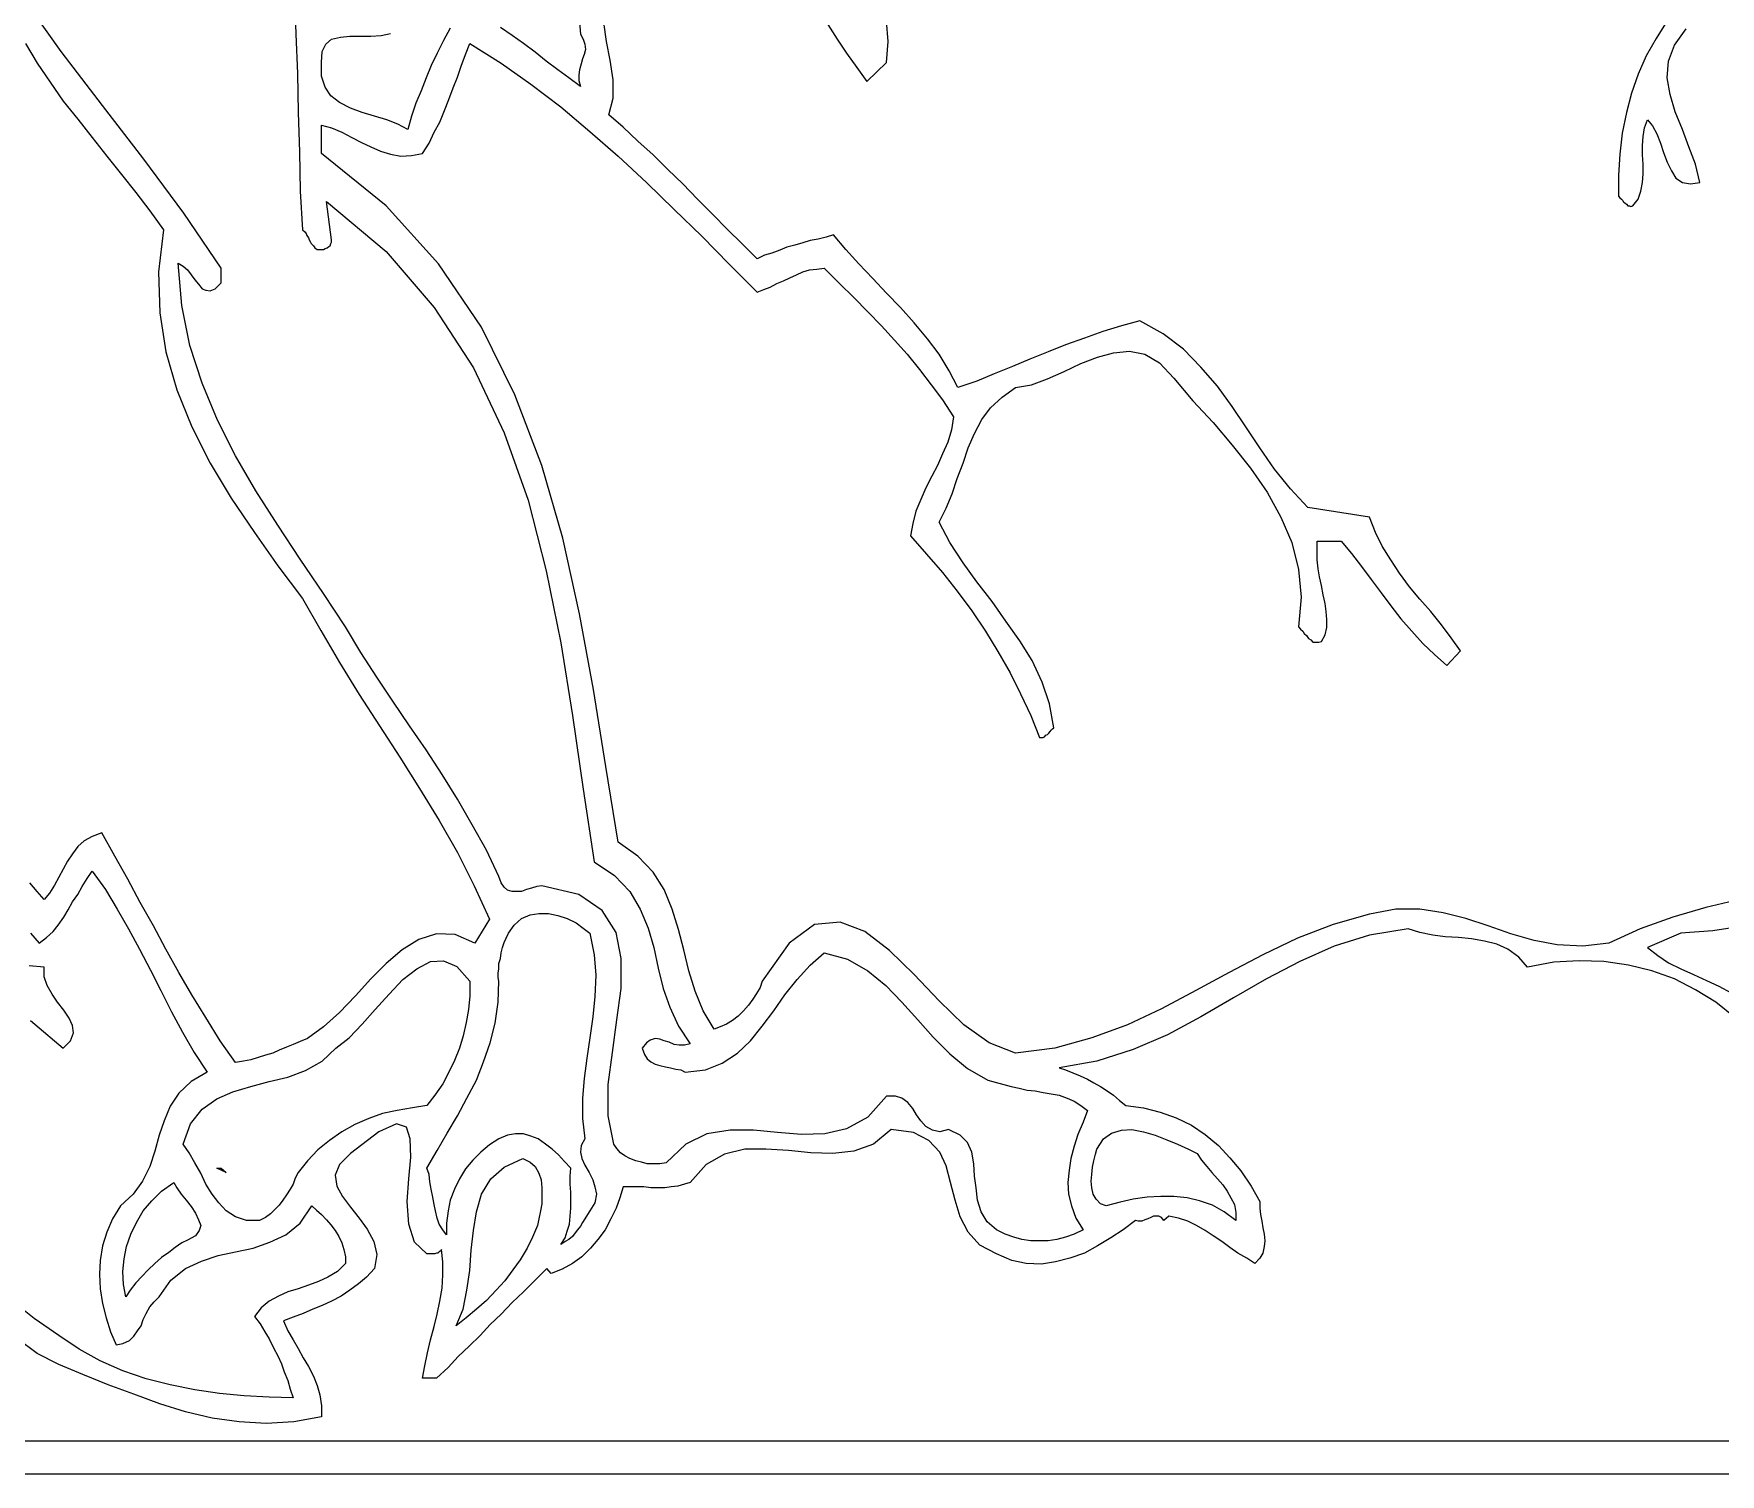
# Model space of a CAD drawing. Extents: x 0 to 9.47, y 0.01 to 6.47.
# Drawn here: x 2.308 to 4.626, y 0.006 to 1.986 of the extents above; entities that cross this region are included whole.
import ezdxf

# ---------------------------------------------------------------- set-up
doc = ezdxf.new("R2010")
doc.units = 0
doc.layers.add('1', color=7, linetype='Continuous')

msp = doc.modelspace()

# ---------------------------------------------------------------- linework, layer by layer
for points in [[(4.646, 0.634), (4.62, 0.655), (4.592, 0.672), (4.563, 0.687), (4.532, 0.698), (4.5, 0.706), (4.466, 0.711), (4.432, 0.712), (4.397, 0.71), (4.361, 0.703), (4.349, 0.717), (4.334, 0.728), (4.319, 0.735), (4.302, 0.739), (4.284, 0.742), (4.266, 0.744), (4.248, 0.745), (4.231, 0.747), (4.213, 0.751), (4.197, 0.756), (4.144, 0.747), (4.095, 0.732), (4.048, 0.711), (4.002, 0.687), (3.957, 0.661), (3.912, 0.635), (3.866, 0.61), (3.819, 0.59), (3.769, 0.574), (3.717, 0.565), (3.726, 0.562), (3.736, 0.558), (3.746, 0.554), (3.756, 0.549), (3.765, 0.544), (3.774, 0.539), (3.783, 0.533), (3.792, 0.527), (3.8, 0.52), (3.809, 0.513), (3.833, 0.51), (3.856, 0.504), (3.878, 0.496), (3.899, 0.486), (3.918, 0.473), (3.936, 0.458), (3.952, 0.441), (3.967, 0.423), (3.981, 0.402), (3.993, 0.381), (3.993, 0.372), (3.994, 0.363), (3.996, 0.354), (3.997, 0.345), (3.999, 0.336), (4, 0.327), (3.999, 0.319), (3.997, 0.31), (3.993, 0.303), (3.986, 0.296), (3.975, 0.303), (3.963, 0.31), (3.952, 0.318), (3.941, 0.326), (3.929, 0.334), (3.918, 0.341), (3.906, 0.348), (3.894, 0.354), (3.881, 0.358), (3.868, 0.361), (3.861, 0.355), (3.858, 0.359), (3.854, 0.361), (3.85, 0.361), (3.847, 0.361), (3.843, 0.359), (3.839, 0.357), (3.835, 0.356), (3.831, 0.354), (3.826, 0.354), (3.822, 0.355), (3.805, 0.342), (3.788, 0.331), (3.77, 0.32), (3.752, 0.31), (3.732, 0.303), (3.712, 0.298), (3.693, 0.295), (3.672, 0.296), (3.652, 0.3), (3.631, 0.309), (3.608, 0.321), (3.592, 0.339), (3.581, 0.36), (3.574, 0.383), (3.568, 0.407), (3.562, 0.43), (3.553, 0.449), (3.538, 0.465), (3.517, 0.476), (3.486, 0.48), (3.462, 0.46), (3.435, 0.45), (3.406, 0.447), (3.376, 0.448), (3.345, 0.451), (3.314, 0.453), (3.285, 0.453), (3.257, 0.446), (3.232, 0.432), (3.21, 0.407), (3.202, 0.405), (3.193, 0.402), (3.184, 0.401), (3.175, 0.4), (3.166, 0.4), (3.156, 0.4), (3.146, 0.401), (3.137, 0.401), (3.127, 0.401), (3.118, 0.401), (3.113, 0.386), (3.108, 0.372), (3.101, 0.357), (3.093, 0.342), (3.083, 0.329), (3.073, 0.317), (3.061, 0.305), (3.048, 0.296), (3.034, 0.288), (3.019, 0.282), (3.013, 0.289), (2.997, 0.273), (2.981, 0.257), (2.965, 0.242), (2.95, 0.226), (2.935, 0.212), (2.921, 0.197), (2.906, 0.182), (2.891, 0.168), (2.877, 0.153), (2.861, 0.138), (2.842, 0.138), (2.845, 0.155), (2.849, 0.173), (2.853, 0.191), (2.858, 0.209), (2.862, 0.226), (2.866, 0.244), (2.869, 0.262), (2.87, 0.28), (2.87, 0.298), (2.868, 0.315), (2.867, 0.313), (2.865, 0.312), (2.863, 0.31), (2.861, 0.31), (2.859, 0.309), (2.856, 0.309), (2.854, 0.309), (2.851, 0.309), (2.848, 0.309), (2.831, 0.325), (2.823, 0.35), (2.821, 0.381), (2.823, 0.412), (2.826, 0.442), (2.825, 0.467), (2.82, 0.483), (2.806, 0.488), (2.782, 0.477), (2.743, 0.447), (2.728, 0.432), (2.722, 0.417), (2.724, 0.402), (2.732, 0.388), (2.743, 0.373), (2.755, 0.358), (2.766, 0.343), (2.775, 0.326), (2.779, 0.308), (2.776, 0.289), (2.765, 0.277), (2.754, 0.268), (2.742, 0.259), (2.73, 0.251), (2.717, 0.244), (2.704, 0.238), (2.691, 0.233), (2.678, 0.227), (2.664, 0.222), (2.651, 0.217), (2.657, 0.203), (2.664, 0.191), (2.671, 0.179), (2.678, 0.166), (2.685, 0.154), (2.692, 0.141), (2.697, 0.128), (2.701, 0.115), (2.703, 0.1), (2.703, 0.085), (2.665, 0.078), (2.627, 0.076), (2.59, 0.078), (2.553, 0.083), (2.516, 0.092), (2.481, 0.103), (2.445, 0.116), (2.41, 0.129), (2.375, 0.143), (2.342, 0.157), (2.312, 0.172), (2.285, 0.192)], [(4.66, 0.76), (4.616, 0.753), (4.572, 0.75), (4.526, 0.73), (4.54, 0.719), (4.555, 0.709), (4.572, 0.701), (4.589, 0.693), (4.607, 0.685), (4.624, 0.677), (4.641, 0.668)], [(2.572, 0.421), (2.559, 0.427), (2.565, 0.427), (2.572, 0.421)], [(9.467, 0.006), (0, 0.006), (0, 0.046), (0.138, 0.052), (9.467, 0.052), (9.467, 0.006)]]:
    msp.add_lwpolyline(points)
at = {"layer": '1'}
for points in [[(2.666, 2.04), (2.668, 1.986), (2.67, 1.932), (2.671, 1.878), (2.673, 1.824), (2.674, 1.77), (2.677, 1.717), (2.68, 1.714), (2.682, 1.712), (2.683, 1.709), (2.685, 1.706), (2.686, 1.703), (2.688, 1.7), (2.689, 1.698), (2.692, 1.695), (2.694, 1.692), (2.697, 1.69), (2.7, 1.69), (2.703, 1.69), (2.706, 1.69), (2.708, 1.691), (2.711, 1.692), (2.713, 1.694), (2.715, 1.695), (2.716, 1.698), (2.717, 1.7), (2.717, 1.703), (2.71, 1.756), (2.792, 1.687), (2.858, 1.61), (2.912, 1.527), (2.954, 1.438), (2.987, 1.345), (3.012, 1.248), (3.032, 1.149), (3.048, 1.049), (3.063, 0.948), (3.078, 0.848), (3.106, 0.829), (3.127, 0.807), (3.141, 0.783), (3.152, 0.757), (3.16, 0.73), (3.166, 0.702), (3.173, 0.674), (3.182, 0.648), (3.194, 0.622), (3.21, 0.598), (3.202, 0.596), (3.195, 0.596), (3.188, 0.597), (3.181, 0.6), (3.174, 0.602), (3.168, 0.604), (3.162, 0.605), (3.155, 0.603), (3.15, 0.599), (3.144, 0.592), (3.147, 0.583), (3.151, 0.577), (3.156, 0.573), (3.162, 0.57), (3.168, 0.568), (3.176, 0.566), (3.183, 0.565), (3.19, 0.563), (3.197, 0.562), (3.203, 0.559), (3.231, 0.562), (3.254, 0.571), (3.275, 0.585), (3.293, 0.602), (3.309, 0.622), (3.325, 0.643), (3.34, 0.665), (3.357, 0.686), (3.375, 0.706), (3.394, 0.723), (3.426, 0.714), (3.454, 0.698), (3.479, 0.678), (3.501, 0.655), (3.523, 0.631), (3.544, 0.607), (3.567, 0.584), (3.591, 0.564), (3.619, 0.548), (3.651, 0.539), (3.662, 0.537), (3.673, 0.534), (3.684, 0.533), (3.695, 0.531), (3.706, 0.529), (3.717, 0.527), (3.728, 0.523), (3.738, 0.519), (3.747, 0.513), (3.756, 0.506), (3.75, 0.49), (3.743, 0.473), (3.738, 0.457), (3.733, 0.44), (3.731, 0.424), (3.729, 0.407), (3.73, 0.391), (3.734, 0.375), (3.74, 0.358), (3.75, 0.342), (3.738, 0.336), (3.726, 0.332), (3.714, 0.329), (3.702, 0.327), (3.69, 0.327), (3.678, 0.327), (3.666, 0.329), (3.655, 0.332), (3.643, 0.336), (3.631, 0.342), (3.618, 0.353), (3.61, 0.367), (3.605, 0.383), (3.603, 0.4), (3.601, 0.416), (3.6, 0.433), (3.597, 0.449), (3.591, 0.462), (3.581, 0.472), (3.565, 0.48), (3.553, 0.477), (3.543, 0.479), (3.534, 0.484), (3.527, 0.492), (3.521, 0.5), (3.516, 0.509), (3.509, 0.517), (3.501, 0.523), (3.492, 0.526), (3.48, 0.526), (3.454, 0.497), (3.425, 0.481), (3.395, 0.474), (3.363, 0.473), (3.33, 0.476), (3.297, 0.479), (3.265, 0.479), (3.233, 0.474), (3.204, 0.46), (3.177, 0.434), (3.168, 0.433), (3.159, 0.433), (3.151, 0.433), (3.143, 0.435), (3.135, 0.437), (3.127, 0.44), (3.12, 0.444), (3.114, 0.448), (3.109, 0.454), (3.105, 0.46), (3.097, 0.499), (3.097, 0.542), (3.103, 0.586), (3.109, 0.631), (3.115, 0.674), (3.115, 0.715), (3.108, 0.751), (3.089, 0.781), (3.057, 0.803), (3.006, 0.815), (2.999, 0.814), (2.992, 0.812), (2.985, 0.81), (2.978, 0.807), (2.971, 0.807), (2.965, 0.807), (2.959, 0.809), (2.954, 0.813), (2.95, 0.819), (2.947, 0.828), (2.93, 0.864), (2.91, 0.899), (2.89, 0.934), (2.869, 0.968), (2.847, 1.002), (2.824, 1.035), (2.801, 1.069), (2.779, 1.102), (2.757, 1.136), (2.736, 1.171), (2.706, 1.217), (2.674, 1.264), (2.643, 1.311), (2.613, 1.358), (2.585, 1.406), (2.56, 1.455), (2.539, 1.506), (2.522, 1.558), (2.511, 1.613), (2.506, 1.671), (2.513, 1.667), (2.519, 1.662), (2.524, 1.655), (2.529, 1.648), (2.534, 1.642), (2.539, 1.636), (2.544, 1.634), (2.55, 1.633), (2.557, 1.636), (2.565, 1.644), (2.565, 1.664), (2.514, 1.74), (2.459, 1.814), (2.402, 1.888), (2.345, 1.962), (2.292, 2.037)], [(4.653, 0.796), (4.606, 0.785), (4.561, 0.772), (4.516, 0.756), (4.473, 0.736), (4.437, 0.732), (4.402, 0.734), (4.37, 0.74), (4.338, 0.749), (4.307, 0.76), (4.276, 0.77), (4.245, 0.778), (4.213, 0.783), (4.18, 0.783), (4.144, 0.776), (4.094, 0.762), (4.045, 0.743), (3.997, 0.72), (3.951, 0.696), (3.905, 0.671), (3.858, 0.646), (3.811, 0.624), (3.762, 0.606), (3.711, 0.592), (3.657, 0.585), (3.621, 0.599), (3.586, 0.624), (3.552, 0.657), (3.518, 0.693), (3.484, 0.726), (3.45, 0.752), (3.416, 0.765), (3.381, 0.762), (3.346, 0.736), (3.309, 0.684), (3.306, 0.675), (3.301, 0.667), (3.296, 0.659), (3.29, 0.651), (3.283, 0.643), (3.276, 0.636), (3.268, 0.63), (3.26, 0.625), (3.251, 0.621), (3.243, 0.618), (3.228, 0.643), (3.217, 0.67), (3.208, 0.698), (3.201, 0.727), (3.194, 0.755), (3.185, 0.783), (3.174, 0.81), (3.159, 0.834), (3.138, 0.856), (3.111, 0.875), (3.094, 0.979), (3.077, 1.085), (3.058, 1.189), (3.035, 1.293), (3.006, 1.393), (2.969, 1.49), (2.923, 1.583), (2.864, 1.67), (2.792, 1.75), (2.703, 1.822), (2.703, 1.861), (2.717, 1.857), (2.731, 1.851), (2.745, 1.844), (2.758, 1.837), (2.771, 1.831), (2.784, 1.825), (2.798, 1.821), (2.812, 1.818), (2.827, 1.819), (2.842, 1.822), (2.851, 1.836), (2.858, 1.851), (2.866, 1.865), (2.872, 1.881), (2.878, 1.896), (2.884, 1.912), (2.89, 1.927), (2.895, 1.942), (2.901, 1.958), (2.907, 1.973), (2.95, 1.946), (2.991, 1.917), (3.032, 1.886), (3.072, 1.852), (3.111, 1.818), (3.15, 1.782), (3.188, 1.745), (3.226, 1.708), (3.264, 1.669), (3.302, 1.631), (3.311, 1.635), (3.32, 1.638), (3.329, 1.643), (3.338, 1.647), (3.347, 1.651), (3.356, 1.655), (3.365, 1.659), (3.374, 1.662), (3.384, 1.663), (3.394, 1.664), (3.415, 1.643), (3.435, 1.624), (3.454, 1.604), (3.473, 1.585), (3.491, 1.565), (3.508, 1.546), (3.525, 1.525), (3.541, 1.504), (3.557, 1.483), (3.572, 1.46), (3.569, 1.442), (3.564, 1.425), (3.557, 1.409), (3.55, 1.393), (3.542, 1.378), (3.534, 1.362), (3.527, 1.346), (3.52, 1.33), (3.516, 1.313), (3.513, 1.296), (3.535, 1.271), (3.557, 1.246), (3.577, 1.22), (3.597, 1.193), (3.616, 1.165), (3.633, 1.137), (3.65, 1.108), (3.664, 1.079), (3.678, 1.049), (3.69, 1.019), (3.693, 1.019), (3.695, 1.019), (3.697, 1.02), (3.699, 1.022), (3.701, 1.023), (3.703, 1.025), (3.705, 1.027), (3.706, 1.029), (3.708, 1.031), (3.71, 1.032), (3.704, 1.065), (3.694, 1.095), (3.68, 1.125), (3.663, 1.152), (3.644, 1.179), (3.625, 1.206), (3.604, 1.233), (3.585, 1.259), (3.567, 1.287), (3.552, 1.315), (3.562, 1.334), (3.57, 1.354), (3.577, 1.375), (3.585, 1.396), (3.592, 1.417), (3.601, 1.437), (3.611, 1.456), (3.623, 1.472), (3.639, 1.487), (3.657, 1.5), (3.679, 1.504), (3.701, 1.512), (3.724, 1.522), (3.747, 1.533), (3.77, 1.542), (3.792, 1.548), (3.814, 1.55), (3.835, 1.546), (3.855, 1.534), (3.875, 1.513), (3.901, 1.482), (3.929, 1.452), (3.955, 1.421), (3.98, 1.389), (4.003, 1.356), (4.022, 1.322), (4.037, 1.287), (4.046, 1.25), (4.05, 1.212), (4.046, 1.171), (4.049, 1.168), (4.052, 1.165), (4.054, 1.162), (4.057, 1.159), (4.06, 1.155), (4.063, 1.153), (4.066, 1.15), (4.07, 1.15), (4.074, 1.15), (4.078, 1.151), (4.083, 1.16), (4.085, 1.17), (4.085, 1.181), (4.084, 1.192), (4.083, 1.203), (4.08, 1.215), (4.078, 1.228), (4.075, 1.24), (4.073, 1.251), (4.072, 1.263), (4.072, 1.289), (4.105, 1.289), (4.119, 1.272), (4.133, 1.254), (4.146, 1.236), (4.16, 1.218), (4.173, 1.2), (4.187, 1.182), (4.202, 1.165), (4.217, 1.148), (4.233, 1.133), (4.25, 1.118), (4.269, 1.138), (4.256, 1.156), (4.243, 1.174), (4.228, 1.192), (4.213, 1.209), (4.199, 1.226), (4.185, 1.245), (4.173, 1.263), (4.161, 1.282), (4.152, 1.301), (4.144, 1.322), (4.059, 1.335), (4.035, 1.361), (4.013, 1.388), (3.993, 1.417), (3.974, 1.446), (3.955, 1.474), (3.935, 1.502), (3.912, 1.528), (3.888, 1.553), (3.86, 1.574), (3.828, 1.592), (3.803, 1.585), (3.777, 1.577), (3.752, 1.568), (3.726, 1.559), (3.702, 1.549), (3.677, 1.539), (3.653, 1.529), (3.628, 1.519), (3.604, 1.509), (3.578, 1.5), (3.566, 1.523), (3.552, 1.546), (3.536, 1.567), (3.518, 1.589), (3.499, 1.61), (3.48, 1.63), (3.461, 1.65), (3.442, 1.67), (3.424, 1.69), (3.407, 1.71), (3.397, 1.707), (3.386, 1.704), (3.375, 1.702), (3.365, 1.699), (3.354, 1.696), (3.343, 1.693), (3.333, 1.689), (3.322, 1.685), (3.312, 1.682), (3.302, 1.677), (3.282, 1.697), (3.261, 1.718), (3.241, 1.738), (3.22, 1.759), (3.2, 1.78), (3.179, 1.8), (3.159, 1.82), (3.138, 1.839), (3.118, 1.858), (3.098, 1.875), (3.104, 1.898), (3.104, 1.923), (3.1, 1.95), (3.095, 1.976), (3.091, 2.002)], [(2.88, 1.994), (2.871, 1.977), (2.862, 1.96), (2.854, 1.943), (2.847, 1.926), (2.84, 1.908), (2.833, 1.891), (2.827, 1.873), (2.822, 1.855), (2.808, 1.862), (2.793, 1.868), (2.776, 1.873), (2.759, 1.878), (2.743, 1.884), (2.728, 1.892), (2.716, 1.901), (2.708, 1.913), (2.703, 1.928), (2.703, 1.947), (2.704, 1.962), (2.709, 1.972), (2.717, 1.979), (2.729, 1.982), (2.742, 1.983), (2.756, 1.983), (2.771, 1.983), (2.785, 1.984), (2.798, 1.987)], [(3.058, 2.002), (3.059, 1.986), (3.063, 1.979), (3.065, 1.972), (3.066, 1.965), (3.064, 1.958), (3.062, 1.952), (3.06, 1.945), (3.058, 1.937), (3.057, 1.93), (3.057, 1.922), (3.059, 1.914), (3.043, 1.926), (3.028, 1.937), (3.012, 1.949), (2.997, 1.961), (2.981, 1.973), (2.965, 1.984), (2.949, 1.995)], [(3.399, 1.999), (3.412, 1.979), (3.425, 1.96), (3.439, 1.94), (3.453, 1.921), (3.48, 1.947), (3.482, 1.976), (3.48, 2.004)], [(4.553, 2.004), (4.538, 1.98), (4.524, 1.956), (4.513, 1.931), (4.504, 1.905), (4.497, 1.878), (4.491, 1.85), (4.488, 1.821), (4.486, 1.792), (4.486, 1.763), (4.488, 1.761), (4.49, 1.759), (4.492, 1.757), (4.493, 1.755), (4.495, 1.754), (4.497, 1.752), (4.499, 1.75), (4.501, 1.75), (4.503, 1.749), (4.506, 1.75), (4.513, 1.759), (4.517, 1.77), (4.519, 1.782), (4.52, 1.794), (4.52, 1.807), (4.519, 1.82), (4.519, 1.833), (4.52, 1.845), (4.522, 1.857), (4.526, 1.868), (4.533, 1.86), (4.539, 1.849), (4.544, 1.836), (4.548, 1.823), (4.553, 1.81), (4.559, 1.798), (4.565, 1.788), (4.574, 1.782), (4.585, 1.78), (4.598, 1.782), (4.592, 1.807), (4.583, 1.831), (4.574, 1.855), (4.564, 1.879), (4.557, 1.903), (4.553, 1.926), (4.555, 1.949), (4.563, 1.971), (4.579, 1.993)], [(2.296, 1.973), (2.312, 1.946), (2.33, 1.92), (2.348, 1.894), (2.368, 1.869), (2.388, 1.844), (2.408, 1.818), (2.428, 1.793), (2.448, 1.768), (2.467, 1.743), (2.486, 1.717), (2.479, 1.659), (2.481, 1.603), (2.489, 1.549), (2.504, 1.497), (2.525, 1.446), (2.55, 1.396), (2.579, 1.348), (2.611, 1.301), (2.643, 1.255), (2.677, 1.21), (2.702, 1.166), (2.728, 1.122), (2.755, 1.078), (2.783, 1.035), (2.811, 0.992), (2.838, 0.949), (2.865, 0.905), (2.89, 0.861), (2.913, 0.815), (2.934, 0.769), (2.914, 0.736), (2.887, 0.748), (2.861, 0.749), (2.837, 0.741), (2.814, 0.727), (2.792, 0.708), (2.771, 0.687), (2.75, 0.664), (2.728, 0.641), (2.706, 0.621), (2.684, 0.605), (2.674, 0.601), (2.664, 0.597), (2.655, 0.593), (2.645, 0.589), (2.636, 0.585), (2.626, 0.582), (2.616, 0.579), (2.606, 0.576), (2.596, 0.574), (2.585, 0.572), (2.564, 0.602), (2.544, 0.634), (2.525, 0.665), (2.507, 0.696), (2.489, 0.728), (2.472, 0.76), (2.454, 0.792), (2.437, 0.824), (2.419, 0.856), (2.401, 0.888), (2.388, 0.883), (2.377, 0.877), (2.368, 0.869), (2.361, 0.859), (2.354, 0.849), (2.348, 0.838), (2.342, 0.827), (2.336, 0.816), (2.329, 0.805), (2.322, 0.796), (2.312, 0.807), (2.302, 0.819)], [(2.303, 0.75), (2.315, 0.736), (2.325, 0.744), (2.334, 0.752), (2.341, 0.761), (2.349, 0.772), (2.355, 0.782), (2.361, 0.793), (2.368, 0.803), (2.374, 0.814), (2.381, 0.825), (2.388, 0.835), (2.406, 0.81), (2.422, 0.783), (2.438, 0.756), (2.453, 0.728), (2.468, 0.699), (2.482, 0.671), (2.497, 0.642), (2.512, 0.614), (2.528, 0.586), (2.546, 0.559), (2.524, 0.546), (2.507, 0.53), (2.495, 0.512), (2.487, 0.492), (2.48, 0.472), (2.474, 0.45), (2.467, 0.429), (2.457, 0.409), (2.444, 0.391), (2.427, 0.375), (2.416, 0.357), (2.408, 0.339), (2.402, 0.32), (2.399, 0.3), (2.398, 0.281), (2.399, 0.261), (2.402, 0.241), (2.407, 0.221), (2.413, 0.202), (2.421, 0.184), (2.43, 0.186), (2.439, 0.19), (2.445, 0.196), (2.45, 0.203), (2.455, 0.21), (2.458, 0.219), (2.462, 0.227), (2.467, 0.236), (2.473, 0.243), (2.48, 0.25), (2.496, 0.273), (2.516, 0.289), (2.538, 0.299), (2.561, 0.307), (2.585, 0.312), (2.609, 0.317), (2.632, 0.325), (2.654, 0.335), (2.674, 0.351), (2.69, 0.375), (2.696, 0.369), (2.703, 0.363), (2.71, 0.356), (2.716, 0.349), (2.722, 0.341), (2.727, 0.333), (2.731, 0.324), (2.734, 0.315), (2.736, 0.305), (2.736, 0.296), (2.725, 0.285), (2.712, 0.277), (2.699, 0.271), (2.685, 0.266), (2.671, 0.261), (2.657, 0.257), (2.644, 0.251), (2.631, 0.244), (2.62, 0.235), (2.611, 0.223), (2.619, 0.213), (2.625, 0.202), (2.631, 0.192), (2.637, 0.18), (2.643, 0.169), (2.648, 0.158), (2.652, 0.147), (2.657, 0.135), (2.66, 0.123), (2.664, 0.111), (2.631, 0.112), (2.597, 0.114), (2.563, 0.117), (2.529, 0.122), (2.495, 0.129), (2.462, 0.137), (2.43, 0.148), (2.399, 0.162), (2.37, 0.178), (2.342, 0.197), (2.308, 0.22), (2.276, 0.246)], [(3.072, 0.75), (3.078, 0.72), (3.08, 0.692), (3.079, 0.663), (3.076, 0.635), (3.072, 0.606), (3.068, 0.578), (3.064, 0.55), (3.062, 0.523), (3.062, 0.495), (3.065, 0.467), (3.06, 0.458), (3.059, 0.449), (3.061, 0.44), (3.065, 0.431), (3.071, 0.421), (3.076, 0.411), (3.079, 0.401), (3.081, 0.391), (3.079, 0.379), (3.072, 0.368), (3.069, 0.363), (3.065, 0.357), (3.062, 0.352), (3.059, 0.347), (3.055, 0.342), (3.052, 0.338), (3.048, 0.333), (3.043, 0.329), (3.038, 0.326), (3.032, 0.322), (3.038, 0.331), (3.041, 0.34), (3.044, 0.35), (3.045, 0.361), (3.046, 0.372), (3.046, 0.383), (3.046, 0.394), (3.045, 0.405), (3.045, 0.416), (3.046, 0.427), (3.037, 0.436), (3.029, 0.445), (3.02, 0.453), (3.011, 0.46), (3.001, 0.467), (2.991, 0.471), (2.981, 0.474), (2.97, 0.474), (2.959, 0.472), (2.947, 0.467), (2.934, 0.459), (2.922, 0.449), (2.911, 0.438), (2.901, 0.426), (2.893, 0.412), (2.886, 0.398), (2.88, 0.383), (2.877, 0.368), (2.875, 0.351), (2.875, 0.335), (2.87, 0.342), (2.865, 0.35), (2.862, 0.358), (2.86, 0.368), (2.858, 0.377), (2.856, 0.387), (2.854, 0.398), (2.852, 0.408), (2.851, 0.418), (2.848, 0.427), (2.862, 0.451), (2.876, 0.475), (2.89, 0.499), (2.903, 0.523), (2.916, 0.548), (2.926, 0.573), (2.935, 0.599), (2.942, 0.626), (2.946, 0.655), (2.947, 0.684), (2.946, 0.689), (2.946, 0.695), (2.947, 0.701), (2.947, 0.708), (2.949, 0.715), (2.95, 0.723), (2.952, 0.73), (2.954, 0.737), (2.957, 0.743), (2.96, 0.75), (2.968, 0.761), (2.978, 0.77), (2.99, 0.775), (3.002, 0.777), (3.015, 0.777), (3.028, 0.774), (3.041, 0.77), (3.053, 0.764), (3.063, 0.757), (3.072, 0.75)], [(2.303, 0.63), (2.309, 0.625), (2.348, 0.592), (2.358, 0.602), (2.362, 0.613), (2.361, 0.623), (2.356, 0.633), (2.349, 0.644), (2.34, 0.655), (2.333, 0.666), (2.326, 0.678), (2.322, 0.69), (2.322, 0.703), (2.301, 0.705)], [(2.907, 0.684), (2.907, 0.664), (2.905, 0.645), (2.902, 0.627), (2.898, 0.609), (2.893, 0.592), (2.886, 0.575), (2.878, 0.559), (2.87, 0.543), (2.859, 0.527), (2.848, 0.513), (2.828, 0.51), (2.807, 0.506), (2.787, 0.502), (2.768, 0.495), (2.749, 0.487), (2.731, 0.477), (2.714, 0.465), (2.698, 0.452), (2.684, 0.437), (2.671, 0.421), (2.667, 0.413), (2.664, 0.405), (2.66, 0.398), (2.655, 0.39), (2.65, 0.383), (2.645, 0.376), (2.639, 0.37), (2.633, 0.364), (2.626, 0.359), (2.618, 0.355), (2.6, 0.355), (2.585, 0.36), (2.572, 0.368), (2.562, 0.379), (2.553, 0.391), (2.544, 0.405), (2.537, 0.42), (2.529, 0.434), (2.521, 0.448), (2.513, 0.46), (2.523, 0.488), (2.539, 0.508), (2.559, 0.522), (2.581, 0.532), (2.606, 0.539), (2.631, 0.546), (2.657, 0.552), (2.681, 0.561), (2.704, 0.574), (2.723, 0.592), (2.741, 0.606), (2.759, 0.625), (2.777, 0.645), (2.796, 0.666), (2.815, 0.686), (2.834, 0.701), (2.853, 0.711), (2.871, 0.712), (2.889, 0.704), (2.907, 0.684)], [(3.907, 0.447), (3.913, 0.438), (3.92, 0.429), (3.927, 0.421), (3.935, 0.412), (3.942, 0.404), (3.948, 0.395), (3.953, 0.386), (3.958, 0.377), (3.96, 0.366), (3.96, 0.355), (3.944, 0.367), (3.928, 0.376), (3.91, 0.382), (3.893, 0.386), (3.875, 0.388), (3.857, 0.388), (3.838, 0.387), (3.819, 0.384), (3.801, 0.38), (3.782, 0.375), (3.774, 0.378), (3.768, 0.384), (3.764, 0.391), (3.762, 0.4), (3.761, 0.409), (3.762, 0.418), (3.763, 0.428), (3.765, 0.437), (3.767, 0.446), (3.769, 0.453), (3.778, 0.467), (3.789, 0.475), (3.803, 0.479), (3.817, 0.48), (3.833, 0.477), (3.849, 0.472), (3.865, 0.466), (3.88, 0.46), (3.895, 0.453), (3.907, 0.447)], [(3, 0.348), (2.993, 0.332), (2.986, 0.317), (2.976, 0.301), (2.966, 0.287), (2.955, 0.272), (2.943, 0.259), (2.93, 0.245), (2.916, 0.233), (2.902, 0.221), (2.888, 0.21), (2.898, 0.233), (2.903, 0.259), (2.907, 0.286), (2.909, 0.314), (2.912, 0.341), (2.916, 0.367), (2.923, 0.391), (2.936, 0.412), (2.954, 0.428), (2.98, 0.44), (2.99, 0.435), (2.997, 0.429), (3.002, 0.42), (3.005, 0.411), (3.006, 0.4), (3.006, 0.389), (3.006, 0.378), (3.004, 0.368), (3.002, 0.357), (3, 0.348)], [(2.519, 0.328), (2.511, 0.324), (2.502, 0.318), (2.493, 0.311), (2.483, 0.304), (2.474, 0.296), (2.465, 0.287), (2.456, 0.278), (2.448, 0.269), (2.44, 0.259), (2.434, 0.25), (2.431, 0.267), (2.43, 0.285), (2.432, 0.302), (2.435, 0.319), (2.441, 0.336), (2.449, 0.352), (2.458, 0.368), (2.47, 0.382), (2.483, 0.395), (2.5, 0.407), (2.504, 0.4), (2.51, 0.391), (2.517, 0.383), (2.524, 0.374), (2.53, 0.365), (2.534, 0.356), (2.537, 0.348), (2.535, 0.341), (2.53, 0.334), (2.519, 0.328)]]:
    msp.add_lwpolyline(points, dxfattribs=at)

doc.saveas('drawing.dxf')
